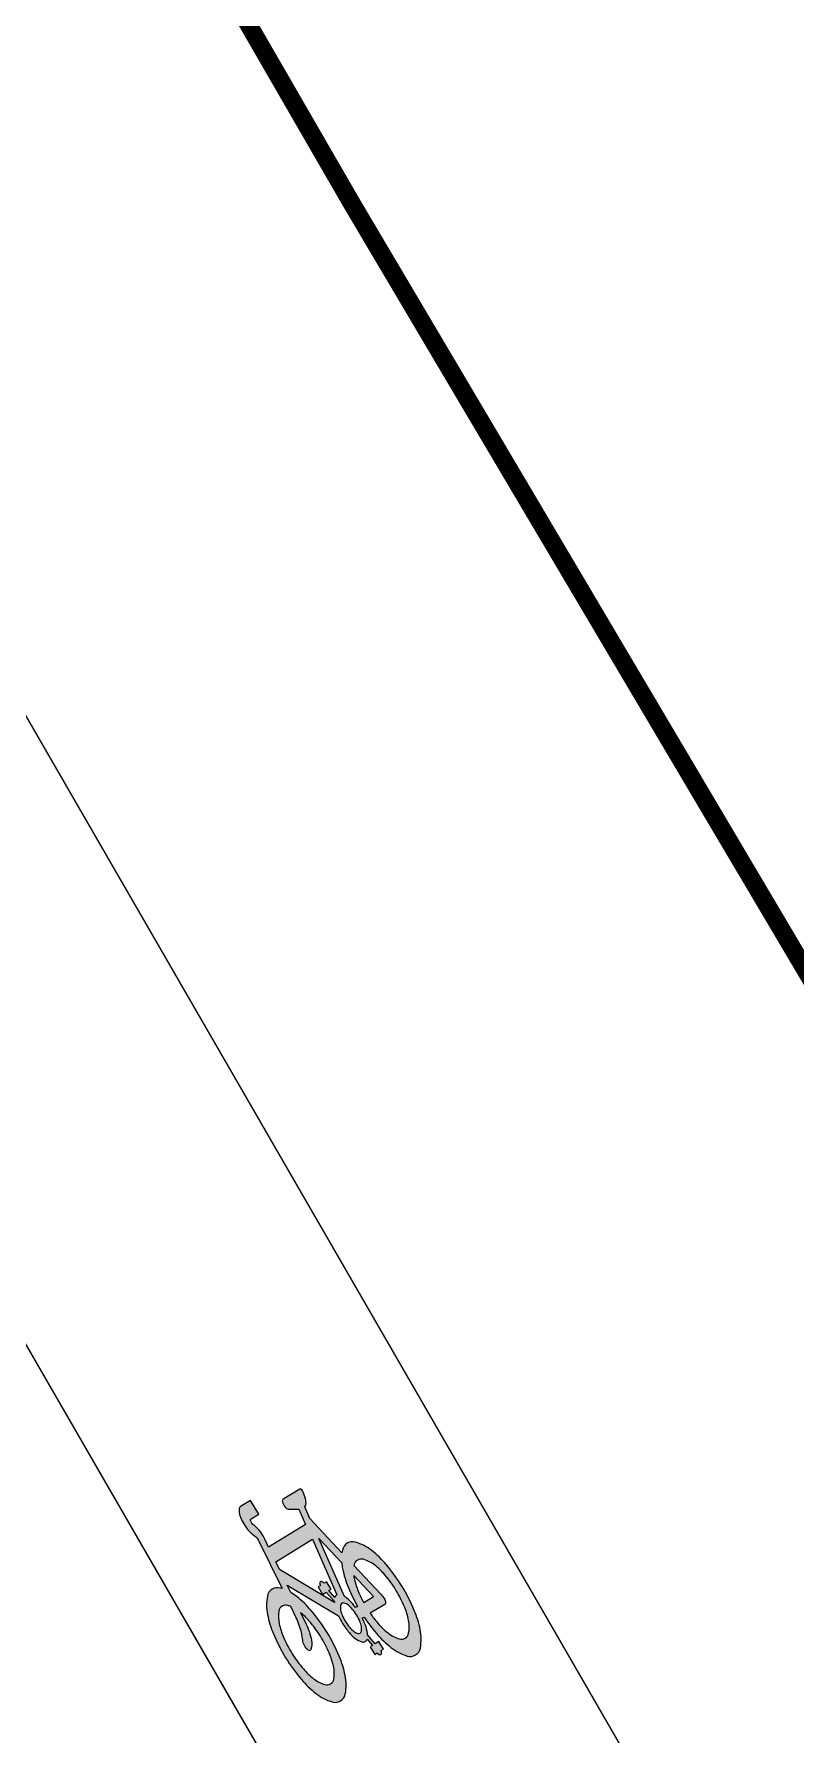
# Model space of a CAD drawing. Extents: x 427500 to 429848, y 434500 to 436505.
# Drawn here: x 427878.63 to 427882.87, y 436212.35 to 436221.82 of the extents above; entities that cross this region are included whole.
import ezdxf

# ---------------------------------------------------------------- set-up
doc = ezdxf.new("R2010")
doc.units = 0
doc.linetypes.add('1004', pattern=[6, 4, -2])
doc.layers.get('0').update_dxf_attribs({"color": 222})
for name, color, linetype in [('KTS_LINES', 7, 'Continuous'), ('LPTIP_Ex_Base', 8, 'Continuous'), ('PRO-MARKINGS', 7, 'Continuous'), ('PROPOSED', 1, 'Continuous')]:
    doc.layers.add(name, color=color, linetype=linetype)

# ---------------------------------------------------------------- blocks, each defined once
blk = doc.blocks.new('Bicycle-1057S')
h = blk.add_hatch(color=0)
h.dxf.hatch_style = 1
edge = h.paths.add_edge_path()
edge.add_arc((0.1255931590565698, -0.09402841553107237), 0.02648515648108875, 129.1417589179424, 144.2919472120851)
edge.add_arc((0.1085562400126971, -0.08167002299842399), 0.005438877888942004, 145.2542598140026, 218.1085320607194)
edge.add_arc((0.1199412003065617, -0.07274033581713624), 0.01990803937288878, 218.1085320607193, 242.7437377249644)
edge.add_arc((0.1323570823030125, -0.04863988274777631), 0.0470186639303978, 242.7437377249643, 256.1140822548531)
edge.add_line((0.1210730989660078, -0.09428444954219217), (0.1210730989660078, -0.1093843280975762))
edge.add_line((0.1210730989660078, -0.1093843280975762), (0.1709389036250854, -0.1093843280975762))
edge.add_line((0.1709389036250854, -0.1093843280975762), (0.1709389036250854, -0.08603216731390888))
edge.add_line((0.1709389036250854, -0.08603216731390888), (0.2357062799771484, -0.07507811475829329))
edge.add_arc((0.2940311629775173, 0.02510465163729701), 0.1159240210641441, 239.7926865904873, 250.1489920615088)
edge.add_arc((0.3352342839856055, 0.1392318298363441), 0.2372611958478196, 250.1489920615087, 261.4948583744368)
edge.add_arc((0.362500000000002, 0.3215590699295104), 0.4216158587933737, 261.4948583744369, 265.5790043067903)
edge.add_line((0.33, -0.09880230125732192), (0.33, -0.1106220625765941))
edge.add_arc((0.3649999999999979, -1.094938660479188), 0.9849386604791879, 92.0364461736281, 98.710120306432)
edge.add_arc((0.3002475405305327, -0.6722787565192403), 0.5573474124130271, 98.71012030643209, 110.2975697722287)
edge.add_arc((0.2023615741320395, -0.4076241066270181), 0.2751706129993586, 110.2975697722287, 131.7625682865146)
edge.add_arc((0.05714990642971905, -0.2449999999999999), 0.05714990642971902, 131.7625682865146, 180)
edge.add_arc((0.05714990642971905, -0.245), 0.05714990642971904, 180, 228.2374317134853)
edge.add_arc((0.2023615741320401, -0.08237589337298118), 0.2751706129993595, 228.2374317134854, 249.7024302277713)
edge.add_arc((0.3002475405305318, 0.1822787565192362), 0.5573474124130229, 249.7024302277713, 261.2898796935679)
edge.add_arc((0.3650000000000001, 0.6049386604791959), 0.9849386604791958, 261.2898796935679, 270)
edge.add_arc((0.3650000000000005, 0.604938660479198), 0.984938660479198, 269.9999999999999, 278.710120306432)
edge.add_arc((0.4297524594694681, 0.1822787565192365), 0.5573474124130234, 278.7101203064321, 290.2975697722287)
edge.add_arc((0.527638425867959, -0.08237589337297913), 0.2751706129993619, 290.2975697722287, 311.7625682865145)
edge.add_arc((0.6728500935702808, -0.2450000000000002), 0.05714990642971921, 311.7625682865148, 360.0000000000001)
edge.add_arc((0.6728500935702809, -0.2450000000000002), 0.05714990642971907, 8.347926217626053e-14, 48.23743171348524)
edge.add_arc((0.5276384258679238, -0.4076241066270601), 0.2751706129994143, 48.23743171348545, 51.44868646367202)
edge.add_line((0.6991289573365953, -0.1924268392766916), (0.9555783743845828, -0.1393683391977977))
edge.add_line((0.9555783743845828, -0.1393683391977977), (1.026142996864914, -0.1494489995521307))
edge.add_arc((1.047232637774721, -0.1446760141640408), 0.02162300495351051, 192.752292015752, 229.4556686730448)
edge.add_arc((1.082087526109876, -0.1021911607252427), 0.07657266547575484, 230.3014880105123, 254.7693945910597)
edge.add_arc((1.137258100044497, 0.09027275344468394), 0.2767829944268662, 254.2163442209831, 263.9588712902375)
edge.add_arc((1.111305815940649, -0.1577737992489841), 0.0273842720150536, 263.337789327011, 292.272256146745)
edge.add_arc((1.118318684532589, -0.1773400816377044), 0.006684298591048081, 300.2362763225035, 358.2881666264944)
edge.add_line((1.125, -0.1775397595764579), (1.125, -0.06938311127612472))
edge.add_arc((1.114107004921157, -0.06988940866287181), 0.01090475487260144, 2.661145164140756, 38.31498093786265)
edge.add_arc((1.110772519990496, -0.07252424211479346), 0.01515459452512635, 38.31498093786259, 73.21773194917768)
edge.add_arc((1.092973786883735, -0.1315424953674024), 0.07679832183938598, 73.2177319491774, 98.60632256700862)
edge.add_arc((1.086437502710172, -0.08835556308793147), 0.03311956120553582, 98.60632256700892, 134.88021916439)
edge.add_line((1.063067446729034, -0.06488758878494341), (1.033157894736842, -0.1147368421052633))
edge.add_line((1.033157894736842, -0.1147368421052633), (0.94, -0.1014285714285716))
edge.add_line((0.94, -0.1014285714285716), (0.94, 0.1393269230769229))
edge.add_line((0.94, 0.1393269230769229), (0.9849999999999998, 0.1349999999999998))
edge.add_arc((1.01645105852891, 0.3320764244353353), 0.199570253672248, 260.9327337914132, 290.3801191405059)
edge.add_arc((1.105464489312583, 0.1086566116361067), 0.04124963619416752, 71.00970639435519, 118.23338806896231, ccw=False)
edge.add_arc((1.115840168087301, 0.1389608091172128), 0.009218591994430198, 6.472580860778692, 70.69733750635021, ccw=False)
edge.add_line((1.125, 0.1399999999999998), (1.125, 0.08999999999999979))
edge.add_line((1.125, 0.08999999999999979), (1.215, 0.08999999999999977))
edge.add_line((1.215, 0.08999999999999977), (1.215, 0.1551204709322744))
edge.add_arc((1.199541460380685, 0.152605035499959), 0.01566186012503258, 9.242245549902828, 38.24503396435792)
edge.add_arc((1.175907833058162, 0.1339771072228429), 0.04575418559710753, 38.24503396435812, 62.40139835930763)
edge.add_arc((1.144411258767213, 0.07372613583564096), 0.1137410501017065, 62.40139835930752, 80.15996594038734)
edge.add_arc((1.117118489909174, -0.08362655073671205), 0.2734431578006205, 80.15996594038758, 97.39463954963908)
edge.add_arc((1.101932488087908, 0.03338489676562068), 0.1554503889632606, 97.39463954963931, 115.9418288466421)
edge.add_arc((1.008892827938793, 0.2234296512512854), 0.05614866456590088, 265.4429401072497, 296.48081285581895, ccw=False)
edge.add_line((1.004431711558944, 0.1674584892731782), (0.7039782804499767, 0.1963482422644251))
edge.add_arc((0.5276024317589506, 0.4074790768269162), 0.2751084682530396, 309.8749265664079, 311.7820790879888)
edge.add_arc((0.6727840718052973, 0.2449999999999999), 0.05721592819470267, 311.7820790879888, 360)
edge.add_arc((0.6727840718052971, 0.2449999999999999), 0.05721592819470289, 359.9999999999999, 408.2179209120112)
edge.add_arc((0.5276024317590292, 0.08252092317317208), 0.2751084682529212, 48.21792091201113, 69.68965002433214)
edge.add_arc((0.4297377485950346, -0.1818948901564406), 0.5570538859307931, 69.68965002433218, 81.283999398439)
edge.add_arc((0.3649999999999998, -0.6041692450557905), 0.9842618059168534, 81.28399939843904, 89.99999999999999)
edge.add_arc((0.3650000000000001, -0.6041692450557938), 0.9842618059168566, 90.00000000000001, 98.71600060156094)
edge.add_arc((0.3002622514049669, -0.1818948901564457), 0.5570538859307985, 98.71600060156108, 110.3103499756678)
edge.add_arc((0.2023975682409703, 0.08252092317317244), 0.2751084682529208, 110.3103499756678, 131.7820790879888)
edge.add_arc((0.05721592819470288, 0.2450000000000001), 0.05721592819470277, 131.7820790879889, 180)
edge.add_arc((0.05721592819470288, 0.2450000000000001), 0.05721592819470279, 180, 228.2179209120111)
edge.add_arc((0.2023975682409709, 0.4074790768268282), 0.2751084682529215, 228.2179209120111, 249.6896500243321)
edge.add_arc((0.3002622514049652, 0.6718948901564387), 0.5570538859307912, 249.6896500243321, 261.2839993984389)
edge.add_arc((0.3650000000000005, 1.094169245055782), 0.9842618059168449, 261.2839993984389, 269.9999999999999)
edge.add_arc((0.3650000000000005, 1.094169245055783), 0.9842618059168462, 269.9999999999999, 278.7160006015609)
edge.add_arc((0.4297377485950349, 0.6718948901564392), 0.5570538859307919, 278.7160006015609, 290.3103499756678)
edge.add_arc((0.5276024317590321, 0.4074790768268224), 0.2751084682529152, 290.3103499756677, 298.7400305951868)
edge.add_line((0.6598845455543121, 0.1662611013890084), (0.7049721577726218, 0.1619257540603247))
edge.add_line((0.7049721577726218, 0.1619257540603247), (0.4092702756605957, 0.007454621613743967))
edge.add_arc((0.3624999999999988, -0.4115590699294977), 0.4216158587933608, 83.6310126563938, 89.99999999999984)
edge.add_arc((0.3624999999999998, -0.4115590699294889), 0.4216158587933519, 89.99999999999997, 98.50514162556317)
edge.add_arc((0.3352342839856051, -0.2292318298363435), 0.2372611958478189, 98.50514162556317, 109.8510079384912)
edge.add_arc((0.2940311629775176, -0.1151046516372976), 0.1159240210641447, 109.8510079384912, 131.0753738798026)
edge.add_arc((0.2329280192318751, -0.04500000000000001), 0.02292801923187508, 131.0753738798026, 180)
edge.add_arc((0.2329280192318752, -0.04500000000000001), 0.02292801923187524, 180.0000000000001, 222.6870495144356)
edge.add_line((0.2160743692041546, -0.0605450489430028), (0.1709389036250855, -0.06817877273918918))
edge.add_line((0.1709389036250855, -0.06817877273918918), (0.1709389036250855, -0.05314407924277024))
edge.add_line((0.1709389036250855, -0.05314407924277024), (0.1210730989660078, -0.05314407924277022))
edge.add_line((0.1210730989660078, -0.05314407924277022), (0.1210730989660078, -0.06826489232125907))
edge.add_arc((0.1295536262736133, -0.1049338960924515), 0.03763688590979285, 103.0219837958038, 123.3282019209634)
edge = h.paths.add_edge_path(flags=16)
edge.add_line((0.8010092807424596, 0.1526914153132249), (0.85, 0.1479807692307691))
edge.add_line((0.85, 0.1479807692307691), (0.85, -0.09119768916500626))
edge.add_line((0.85, -0.09119768916500627), (0.5149813376234688, -0.04592489695196145))
edge.add_arc((0.4920719807681302, -0.04500000000000186), 0.02292801923186977, 357.6881093012058, 360.0000000000044)
edge.add_arc((0.492071980768125, -0.04500000000000007), 0.02292801923187499, 359.9999999999999, 405.6770613714275)
edge.add_line((0.5080918281662061, -0.02859699554229709), (0.5583965690419177, -0.02007051495797908))
edge.add_line((0.5583965690419177, -0.02007051495797908), (0.5583965690419177, -0.03488638777457719))
edge.add_line((0.5583965690419177, -0.03488638777457719), (0.6071960093520374, -0.0348863877745772))
edge.add_line((0.6071960093520374, -0.0348863877745772), (0.6071960093520374, -0.01994367788202011))
edge.add_arc((0.5961658072233547, 0.02207109393126968), 0.04343853599653663, 284.7099937128414, 308.6624902789959)
edge.add_arc((0.6191713373046384, -0.006683059294339246), 0.006613873852225735, 308.6624902789954, 417.054963233324)
edge.add_arc((0.597462100593441, -0.04018266257306424), 0.04653272126062121, 57.05496323332503, 77.92545307749995)
edge.add_line((0.6071960093520375, 0.005320580917900087), (0.6071960093520374, 0.02047441945387607))
edge.add_line((0.6071960093520374, 0.02047441945387607), (0.5583965690419177, 0.02047441945387607))
edge.add_line((0.5583965690419177, 0.02047441945387607), (0.5583965690419177, -0.003409372772500956))
edge.add_line((0.5583965690419177, -0.003409372772500958), (0.489807155429238, -0.01522256642305359))
edge.add_arc((0.4309688370224912, -0.115104651637281), 0.1159240210641259, 59.49860577599883, 62.30136376572178)
edge.add_line((0.4848527530876162, -0.01246497973034986), (0.8010092807424596, 0.1526914153132249))
edge = h.paths.add_edge_path(flags=16)
edge.add_arc((0.4783568392825849, -0.3575472182040819), 0.1917893422273881, 65.84495474860528, 69.5671713206016)
edge.add_arc((0.4101288188534401, -0.540685588829678), 0.3872240514452698, 69.5671713206013, 81.22760581677363)
edge.add_arc((0.3650000000000043, -0.8331319537255499), 0.6831319537255498, 81.22760581677335, 87.06318721189446)
edge.add_line((0.4, -0.150897194862527), (0.4, -0.2150000000000001))
edge.add_line((0.4, -0.2150000000000001), (0.5568384287202102, -0.1825506699199566))
edge = h.paths.add_edge_path(flags=16)
edge.add_arc((0.1504167412798086, -0.2449999999999998), 0.0404167412798087, 180.0000000000003, 228.031377788937)
edge.add_arc((0.2516431607174225, -0.132452781795901), 0.1917893422274068, 228.0313777889369, 249.5671713206013)
edge.add_arc((0.3198711811465615, 0.05068558882968327), 0.3872240514452754, 249.5671713206013, 261.2276058167736)
edge.add_arc((0.3650000000000002, 0.3431319537256016), 0.6831319537256016, 261.2276058167737, 270)
edge.add_arc((0.3650000000000006, 0.3431319537255932), 0.6831319537255933, 269.9999999999999, 278.7723941832264)
edge.add_arc((0.4101288188534402, 0.05068558882967744), 0.3872240514452694, 278.7723941832263, 290.4328286793987)
edge.add_arc((0.4783568392825773, -0.1324527817959004), 0.1917893422274075, 290.4328286793986, 311.968622211063)
edge.add_arc((0.5795832587201913, -0.2450000000000001), 0.04041674127980865, 311.968622211063, 360)
edge.add_arc((0.5795832587201913, -0.2450000000000001), 0.04041674127980865, 3.934699558586697e-14, 48.03137778893682)
edge.add_arc((0.478356839282282, -0.3575472182044319), 0.1917893422278519, 48.03137778893772, 49.26932853407754)
edge.add_line((0.6035001816606982, -0.2122121032096358), (0.3879520662544559, -0.2568082650178238))
edge.add_arc((0.359621437672778, -0.1471711421593139), 0.1132383469701186, 270.0000000000009, 284.4885082669896, ccw=False)
edge.add_arc((0.3599813813666154, -0.2048860969552485), 0.0555245588725474, 244.0010186952478, 269.62857158370264, ccw=False)
edge.add_arc((0.3404972897307452, -0.2454727757627812), 0.01050793074839578, 177.4212617184321, 242.479324053344, ccw=False)
edge.add_line((0.33, -0.2450000000000001), (0.33, -0.150897194862527))
edge.add_arc((0.3649999999999946, -0.8331319537255476), 0.6831319537255475, 92.93681278810544, 98.7723941832266)
edge.add_arc((0.3198711811465587, -0.5406855888296751), 0.3872240514452669, 98.77239418322624, 110.4328286793987)
edge.add_arc((0.2516431607174224, -0.3575472182040986), 0.1917893422274065, 110.4328286793987, 131.9686222110632)
edge.add_arc((0.1504167412798083, -0.2449999999999998), 0.04041674127980829, 131.968622211063, 180.0000000000003)
edge = h.paths.add_edge_path(flags=16)
edge.add_line((0.4, -0.1106220625765941), (0.4, -0.09838578643388625))
edge.add_arc((0.362500000000002, 0.3215590699294804), 0.4216158587933433, 275.1028316889799, 278.5051416255631)
edge.add_arc((0.3897657160143952, 0.1392318298363415), 0.237261195847817, 278.5051416255631, 289.8510079384913)
edge.add_arc((0.4309688370224811, 0.0251046516373004), 0.1159240210641479, 289.8510079384913, 297.5734711250544)
edge.add_line((0.484628403888863, -0.07765248701200858), (0.835, -0.1250000000000002))
edge.add_line((0.835, -0.1250000000000002), (0.6529817174705733, -0.1626589550060883))
edge.add_arc((0.5276384258679636, -0.4076241066270114), 0.2751706129993511, 62.90217049968486, 69.70243022777146)
edge.add_arc((0.4297524594694673, -0.6722787565192396), 0.5573474124130262, 69.70243022777129, 81.2898796935679)
edge.add_arc((0.3650000000000009, -1.09493866047919), 0.9849386604791897, 81.28987969356794, 87.96355382637184)
edge = h.paths.add_edge_path(flags=16)
edge.add_arc((0.4449236986313491, -0.04500000000000011), 0.01507630136865096, 1.054819283487206e-13, 48.44895341119659)
edge.add_arc((0.4060479337699563, -0.08886225322274957), 0.07368707129479077, 48.44895341119748, 69.84062143707904)
edge.add_arc((0.3798391743587921, -0.1602517204131925), 0.1497354446870443, 69.84062143707904, 81.35341277984766)
edge.add_arc((0.3624999999999999, -0.2742745398618802), 0.2650690925200709, 81.35341277984772, 89.99999999999997)
edge.add_arc((0.3624999999999999, -0.274274539861879), 0.2650690925200698, 89.99999999999997, 98.64658722015228)
edge.add_arc((0.3451608256412076, -0.1602517204131919), 0.1497354446870436, 98.6465872201522, 110.1593785629209)
edge.add_arc((0.3189520662300434, -0.08886225322274857), 0.07368707129478973, 110.1593785629209, 131.5510465888027)
edge.add_arc((0.2800763013686506, -0.04500000000000002), 0.01507630136865062, 131.5510465888023, 180.0000000000001)
edge.add_arc((0.2800763013686508, -0.04500000000000002), 0.01507630136865079, 180.0000000000001, 228.4489534111975)
edge.add_arc((0.3189520662300437, -0.001137746777250717), 0.07368707129479057, 228.4489534111975, 249.8406214370791)
edge.add_arc((0.3451608256412076, 0.07025172041319168), 0.1497354446870435, 249.8406214370791, 261.3534127798478)
edge.add_arc((0.3625000000000003, 0.1842745398618795), 0.2650690925200704, 261.3534127798476, 269.9999999999999)
edge.add_arc((0.3625000000000002, 0.1842745398618796), 0.2650690925200706, 269.9999999999999, 278.6465872201522)
edge.add_arc((0.3798391743587923, 0.07025172041319208), 0.149735444687044, 278.6465872201523, 290.1593785629209)
edge.add_arc((0.4060479337699569, -0.001137746777252258), 0.07368707129478903, 290.1593785629209, 311.5510465888029)
edge.add_arc((0.4449236986313495, -0.04500000000000011), 0.01507630136865057, 311.5510465888019, 360.0000000000001)
edge = h.paths.add_edge_path(flags=16)
edge.add_arc((0.5545215225433117, 0.5356726882561043), 0.3234618584126379, 256.4487186734111, 264.5542933785383)
edge.add_line((0.5238241919462786, 0.2136707507743962), (0.5932041344403048, 0.2069996024576628))
edge.add_arc((0.4781819073505409, 0.3626381845019278), 0.1935290183549708, 306.4656665490008, 311.7704046412889)
edge.add_arc((0.5813587244239535, 0.2471211639649405), 0.03864313257081291, 311.7704046412892, 360.5617053325667)
edge.add_arc((0.5813587244239538, 0.2471211639649405), 0.03864313257081273, 0.5617053325667196, 49.35300602384447)
edge.add_arc((0.4804665614422023, 0.1296034671529087), 0.1935290183549633, 49.35300602384398, 70.62459621730659)
edge.add_arc((0.4135262961559181, -0.06074449369631113), 0.3953045008003145, 70.62459621730665, 82.01711533480362)
edge.add_arc((0.3709724373807858, -0.3641886128402266), 0.7017178887905926, 82.0171153348035, 90.56170533256646)
edge.add_arc((0.3709724373807861, -0.3641886128402225), 0.7017178887905886, 90.5617053325665, 99.1062953303295)
edge.add_arc((0.3224774452478641, -0.06163712948952527), 0.3953045008003125, 99.10629533032939, 110.4988144478265)
edge.add_arc((0.2518180926494552, 0.1273618154980764), 0.1935290183549649, 110.4988144478264, 131.7704046412889)
edge.add_arc((0.1486412755760465, 0.2428788360350593), 0.03864313257081296, 131.7704046412889, 180.5617053325667)
edge.add_arc((0.1486412755760468, 0.2428788360350593), 0.03864313257081321, 180.5617053325666, 229.353006023844)
edge.add_arc((0.2495334385577984, 0.3603965328470931), 0.1935290183549653, 229.3530060238443, 250.6245962173066)
edge.add_arc((0.3164737038440827, 0.5507444936963126), 0.3953045008003163, 250.6245962173066, 262.0171153348036)
edge.add_arc((0.3590275626192138, 0.8541886128402267), 0.7017178887905928, 262.0171153348036, 270.5617053325665)
edge.add_arc((0.359027562619214, 0.8541886128402225), 0.7017178887905887, 270.5617053325665, 279.1062953303295)
edge.add_arc((0.4075225547521375, 0.5516371294895188), 0.395304500800306, 279.1062953303293, 289.098106292045)
edge.add_line((0.5368609167713212, 0.1780902964642959), (0.4650000000000001, 0.1849999999999999))
edge.add_arc((0.5011695245165797, 0.5494383493096282), 0.3662288150204487, 249.5302429035852, 264.3321092119445, ccw=False)
edge.add_arc((0.408696752517224, 0.3017101403780114), 0.1018040070660671, 219.81143243366, 249.5302429035852, ccw=False)
edge.add_arc((0.3393648764862762, 0.2439215579258251), 0.01154643510778842, 182.9001710029059, 219.8114324336599, ccw=False)
edge.add_arc((0.333388750288222, 0.2436188025506967), 0.00556264490823779, 121.34140895685039, 182.9001710029066, ccw=False)
edge.add_arc((0.3569992523026438, 0.2048494964756024), 0.05095553971477509, 96.53117755850923, 121.34140895685059, ccw=False)
edge.add_arc((0.3626516754290913, 0.1554776886042005), 0.1006498583004144, 77.38597802456098, 96.53117755850923, ccw=False)
edge.add_arc((0.3748392886274233, 0.2099393253543119), 0.04484118699412693, 58.985215138957585, 77.38597802456081, ccw=False)
edge.add_arc((0.5380436786246806, 0.5314291914319482), 0.3158330644056515, 243.667006448054, 259.1754194558784)
at = {"color": 0}
for p, q in [((0.3287280353378081, -0.1041516017134914), (0.3288192754914361, -0.1039005124007382)), ((0.3288877096512284, -0.1042885504342675), (0.3287280353378081, -0.1041516017134914)), ((0.3295948302791771, -0.1031929206888656), (0.3287508467244056, -0.1032157388124624)), ((0.3296632644389694, -0.1019603222330919), (0.3287736581110039, -0.1019603222330919)), ((0.3291158127316791, -0.1019831503514884), (0.3287736581110039, -0.1024624908638004)), ((0.3290930013450817, -0.1042885504342675), (0.3288877096512284, -0.1042885504342675)), ((0.3292526756585019, -0.1039461686375294), (0.3290930013450817, -0.1042885504342675)), ((0.329640453052372, -0.1023483602666211), (0.329161435504874, -0.1019831503514884)), ((0.3294351613585196, -0.1039461686375294), (0.3292526756585019, -0.1039461686375294)), ((0.3295720188925797, -0.1041287735950949), (0.3294351613585196, -0.1039461686375294)), ((0.3294351613585196, -0.1042885504342675), (0.3295720188925797, -0.1041287735950949)), ((0.3296176416657746, -0.1028277007789349), (0.3295948302791771, -0.1035581306040002))]:
    blk.add_line(p, q, dxfattribs=at)
for points in [[(0.1088746358722688, -0.07348688451793352, 0.06620162645581315), (0.1040871721730241, -0.07857021246627484, 0.329045697347466), (0.1042766963171289, -0.08502664309139618, 0.1079072842323877), (0.1108238940228147, -0.09043792768159163, 0.05840540863255037), (0.1210730989660078, -0.09428444954219217), (0.1210730989660078, -0.1093843280975762), (0.1709389036250854, -0.1093843280975762), (0.1709389036250854, -0.08603216731390888), (0.2357062799771484, -0.07507811475829329, 0.04521868944864418), (0.2546662158690515, -0.08393102875599362, 0.04954616364587781), (0.3001437889372994, -0.09542010860099805, 0.01782233505618444), (0.33, -0.09880230125732192), (0.33, -0.1106220625765941, 0.02912762999146831), (0.2158454020491987, -0.1213591461011008, 0.05060291222805472), (0.1069060248669102, -0.1495405845398161, 0.09393354558812385), (0.01908547964996145, -0.2023712395341582, 0.2136395982254601), (1.050686772828547e-17, -0.245, 0.2136395982254597), (0.01908547964996138, -0.2876287604658417, 0.09393354558812361), (0.1069060248669101, -0.3404594154601839, 0.05060291222805496), (0.2158454020491984, -0.3686408538988992, 0.03802337796379034), (0.3649999999999999, -0.38, 0.03802337796379043), (0.5141545979508021, -0.3686408538988992, 0.05060291222805458), (0.6230939751330896, -0.3404594154601841, 0.09393354558812297), (0.7109145203500387, -0.287628760465842, 0.2136395982254593), (0.73, -0.2450000000000001, 0.2136395982254589), (0.7109145203500387, -0.2023712395341586, 0.01401265916983727), (0.6991289573365953, -0.1924268392766916), (0.9555783743845828, -0.1393683391977977), (1.026142996864914, -0.1494489995521307, 0.1615320291578394), (1.033176901781189, -0.1611074057332191, 0.1071688624317772), (1.061971533169924, -0.1760743112137108, 0.04253541846399684), (1.108128811333472, -0.1849731557766747, 0.126925508449554), (1.121684677080907, -0.1831150224875275, 0.2588591559397385), (1.125, -0.1775397595764579), (1.125, -0.06938311127612472, 0.1568364930858567), (1.12266303144645, -0.06312863289895194, 0.1534803684012116), (1.115148189584886, -0.05801509841774095, 0.1112340150849529), (1.081481344142446, -0.05560893231927388, 0.1596097520212116), (1.063067446729034, -0.06488758878494341), (1.033157894736842, -0.1147368421052633), (0.94, -0.1014285714285716), (0.94, 0.1393269230769229), (0.9849999999999998, 0.1349999999999998, 0.1292002425394808), (1.085950761182175, 0.1449986933129138, -0.2090187272153614), (1.118887449725435, 0.1476611834182221, -0.2878070053565828), (1.125, 0.1399999999999998), (1.125, 0.08999999999999979), (1.215, 0.08999999999999977), (1.215, 0.1551204709322744, 0.1272284316793309), (1.211841824661803, 0.1623001322569733, 0.1057940901736811), (1.197104576227332, 0.1745251476030487, 0.07764182163660346), (1.163849375363327, 0.1857939104251043, 0.07534252693725144), (1.081925585010936, 0.1875424371523875, 0.08110451507786728), (1.033929410422161, 0.1731718949336026, -0.1362623426198962), (1.004431711558944, 0.1674584892731782), (0.7039782804499767, 0.1963482422644251, 0.00832171479736017), (0.7109070029063665, 0.2023349725952917, 0.2135505823316499), (0.73, 0.2449999999999999, 0.2135505823316504), (0.7109070029063664, 0.2876650274047082, 0.09396317257082422), (0.6230939751330898, 0.3405248658727139, 0.05063309589599981), (0.5141519477101913, 0.36872591840272, 0.03804907271182555), (0.365, 0.3800925608610629, 0.03804907271182546), (0.2158480522898086, 0.36872591840272, 0.05063309589599926), (0.1069060248669102, 0.340524865872714, 0.09396317257082444), (0.01909299709363351, 0.2876650274047083, 0.2135505823316499), (1.005154347342302e-16, 0.245, 0.2135505823316495), (0.01909299709363353, 0.2023349725952918, 0.09396317257082416), (0.1069060248669102, 0.1494751341272861, 0.05063309589599998), (0.2158480522898087, 0.12127408159728, 0.03804907271182587), (0.3649999999999999, 0.109907439138937, 0.03804907271182588), (0.5141519477101915, 0.1212740815972799, 0.05063309589599987), (0.6230939751330898, 0.1494751341272859, 0.03679801626859047), (0.6598845455543121, 0.1662611013890084), (0.7049721577726218, 0.1619257540603247), (0.4092702756605957, 0.007454621613743975, 0.02779710588782994), (0.3625, 0.01005678886386304, 0.03712772687842065), (0.3001437889372993, 0.00542010860099796, 0.04954616364587789), (0.2546662158690515, -0.006068971244006424, 0.0928744276712165), (0.2178631344268814, -0.0277158074614547, 0.2167769235559518), (0.21, -0.04500000000000004, 0.1884415738359674), (0.2160743692041546, -0.0605450489430028), (0.1709389036250855, -0.06817877273918918), (0.1709389036250855, -0.05314407924277024), (0.1210730989660078, -0.05314407924277022), (0.1210730989660078, -0.06826489232125907, 0.0888351774420325), (0.1088746358722688, -0.07348688451793352)], [(0.4787293732899234, 0.2212158168741777, 0.03538199524900019), (0.5238241919462786, 0.2136707507743962), (0.5932041344403048, 0.2069996024576628, 0.02315042084802789), (0.6071007434608504, 0.2183003355453849, 0.2161679210065194), (0.62, 0.2474999999999999, 0.2161679210065208), (0.6065307354804885, 0.2764411495422749, 0.09308226368066548), (0.5446710112211003, 0.3121720010628481, 0.04975022667479514), (0.4684251111540539, 0.3307293476581098, 0.03730009124669594), (0.3640931808341686, 0.3374955549148199, 0.03730009124669604), (0.2599139626854521, 0.3286851207123394, 0.04975022667479567), (0.1840465528159611, 0.3086364671569156, 0.09308226368066488), (0.1228992565391498, 0.2716996644546151, 0.2161679210065207), (0.11, 0.2425, 0.2161679210065191), (0.1234692645195115, 0.2135588504577247, 0.09308226368066462), (0.1853289887788999, 0.1778279989371517, 0.04975022667479539), (0.261574888845947, 0.1592706523418899, 0.03730009124669569), (0.3659068191658316, 0.1525044450851799, 0.03730009124669613), (0.4700860373145483, 0.1613148792876605, 0.04362514343017022), (0.5368609167713212, 0.1780902964642959), (0.4650000000000001, 0.1849999999999999, -0.06467527653755671), (0.3730945758271105, 0.2063343527291863, -0.1304045123069024), (0.3304954155632345, 0.2365288029161547, -0.16246290201637), (0.3278332299811951, 0.2433373554093805, -0.2752523142161367), (0.3304954155632345, 0.2483697637738941, -0.1086799343264191), (0.3512033730290797, 0.2554743402884014, -0.08373155279410573), (0.3846317998921907, 0.253698196159803, -0.0804614398804402), (0.3979441247861357, 0.2483697637738943, 0.06777169068829121)], [(0.8010092807424596, 0.1526914153132249), (0.85, 0.1479807692307691), (0.85, -0.09119768916500627), (0.5149813376234688, -0.04592489695196145, 0.01008786833677551), (0.515, -0.0450000000000001, 0.2019853073732921), (0.5080918281662061, -0.02859699554229709), (0.5583965690419177, -0.02007051495797908), (0.5583965690419177, -0.03488638777457719), (0.6071960093520374, -0.0348863877745772), (0.6071960093520374, -0.01994367788202011, 0.1048946772739972), (0.6233032332950188, -0.01184743368605731, 0.5116844109006436), (0.6227681884753907, -0.001132744979941137, 0.0913172553089896), (0.6071960093520375, 0.005320580917900087), (0.6071960093520374, 0.02047441945387607), (0.5583965690419177, 0.02047441945387607), (0.5583965690419177, -0.003409372772500958), (0.489807155429238, -0.01522256642305359, 0.01222994846074251), (0.4848527530876162, -0.01246497973034986)], [(0.46, -0.04500000000000008, 0.2146048509417658), (0.4549236141370791, -0.03371742259779956, 0.09361076745084396), (0.4314429111656884, -0.01968942908585436, 0.05027632593247241), (0.402350289127994, -0.01221809886904895, 0.03774576470632048), (0.3625, -0.009205447341809187, 0.03774576470632059), (0.3226497108720062, -0.01221809886904892, 0.05027632593247273), (0.2935570888343117, -0.0196894290858543, 0.09361076745084515), (0.270076385862921, -0.03371742259779952, 0.2146048509417721), (0.265, -0.04500000000000005, 0.2146048509417696), (0.270076385862921, -0.0562825774022006, 0.09361076745084396), (0.2935570888343117, -0.07031057091414578, 0.05027632593247258), (0.3226497108720061, -0.07778190113095115, 0.03774576470632061), (0.3625, -0.08079455265819095, 0.03774576470632053), (0.402350289127994, -0.07778190113095122, 0.05027632593247251), (0.4314429111656884, -0.07031057091414585, 0.09361076745084572), (0.4549236141370789, -0.05628257740220063, 0.2146048509417737)], [(0.4, -0.1106220625765941), (0.4, -0.09838578643388625, 0.01484646830517884), (0.4248562110627007, -0.09542010860099812, 0.0495461636458783), (0.4703337841309485, -0.0839310287559937, 0.03370836062723707), (0.484628403888863, -0.07765248701200858), (0.835, -0.1250000000000002), (0.6529817174705733, -0.1626589550060883, 0.02968044140767472), (0.6230939751330898, -0.1495405845398163, 0.05060291222805478), (0.5141545979508013, -0.1213591461011009, 0.02912762999146828)], [(0.1099999999999999, -0.245, 0.2126996629660772), (0.1233891155438425, -0.2750502982140864, 0.09424518177345811), (0.1846877707974303, -0.312175144212722, 0.05092219011426544), (0.2608157658004246, -0.3320087068372218, 0.03829549467705391), (0.3649999999999999, -0.3400000000000001, 0.03829549467705463), (0.4691842341995759, -0.3320087068372218, 0.05092219011426571), (0.5453122292025695, -0.3121751442127222, 0.0942451817734579), (0.6066108844561574, -0.2750502982140867, 0.2126996629660783), (0.62, -0.2450000000000001, 0.2126996629660773), (0.6066108844561575, -0.2149497017859136, 0.005401631654725485), (0.6035001816606982, -0.2122121032096358), (0.3879520662544559, -0.2568082650178238, -0.06330239550141832), (0.3596214376727798, -0.2604094891294326, -0.1122897084671572), (0.3356419041153343, -0.2547916726470021, -0.2917483079654162), (0.33, -0.2450000000000001), (0.33, -0.150897194862527, 0.02546803149984724), (0.260815765800424, -0.1579912931627783, 0.05092219011426607), (0.1846877707974304, -0.1778248557872778, 0.0942451817734587), (0.1233891155438424, -0.2149497017859135, 0.2126996629660795)], [(0.5568384287202102, -0.1825506699199566, 0.01624266183902606), (0.5453122292025696, -0.177824855787278, 0.05092219011426567), (0.4691842341995761, -0.1579912931627784, 0.02546803149984717), (0.4, -0.150897194862527), (0.4, -0.2150000000000001)]]:
    blk.add_lwpolyline(points, format="xyb", close=True, dxfattribs=at)

msp = doc.modelspace()

# ---------------------------------------------------------------- linework, layer by layer
at = {"layer": 'LPTIP_Ex_Base', "color": 251, "true_color": 0x636466, "flags": 128}
msp.add_lwpolyline([(427868.8122751432, 436231.483146855), (427874.513139, 436221.568913), (427879.755782, 436212.482), (427884.65197, 436204.026998), (427884.686444, 436203.971906), (427884.736059, 436203.894732), (427884.792514, 436203.803992), (427884.847508, 436203.708205), (427884.892739, 436203.615886), (427884.926679, 436203.526749), (427884.954862, 436203.435115), (427884.979581, 436203.341416), (427885.003129, 436203.246082), (427885.027799, 436203.149544), (427885.055427, 436203.043147), (427885.084485, 436202.926604)], dxfattribs=at)
at = {"layer": 'PRO-MARKINGS', "linetype": '1004', "const_width": 0.1, "flags": 128}
msp.add_lwpolyline([(427883.0661438926, 436216.3634518209), (427880.3930144227, 436220.8837736928), (427878.6289890393, 436223.9400505606), (427872.9498037545, 436233.8165837376), (427867.9427644048, 436242.8705290963), (427859.6582174231, 436257.1249082097)], dxfattribs=at)
at = {"layer": 'PROPOSED', "flags": 128}
msp.add_lwpolyline([(427876.0295048039, 436222.442489996), (427882.4243574797, 436211.3630347404), (427880.9087020397, 436210.4882269974), (427874.513139, 436221.568913), (427868.8122751432, 436231.483146855)], dxfattribs=at)

# ---------------------------------------------------------------- block references
at = {"layer": 'KTS_LINES', "rotation": 121.4837653970659}
msp.add_blockref('Bicycle-1057S', (427880.5410721668, 436212.6653324822), dxfattribs=at)

doc.saveas('drawing.dxf')
